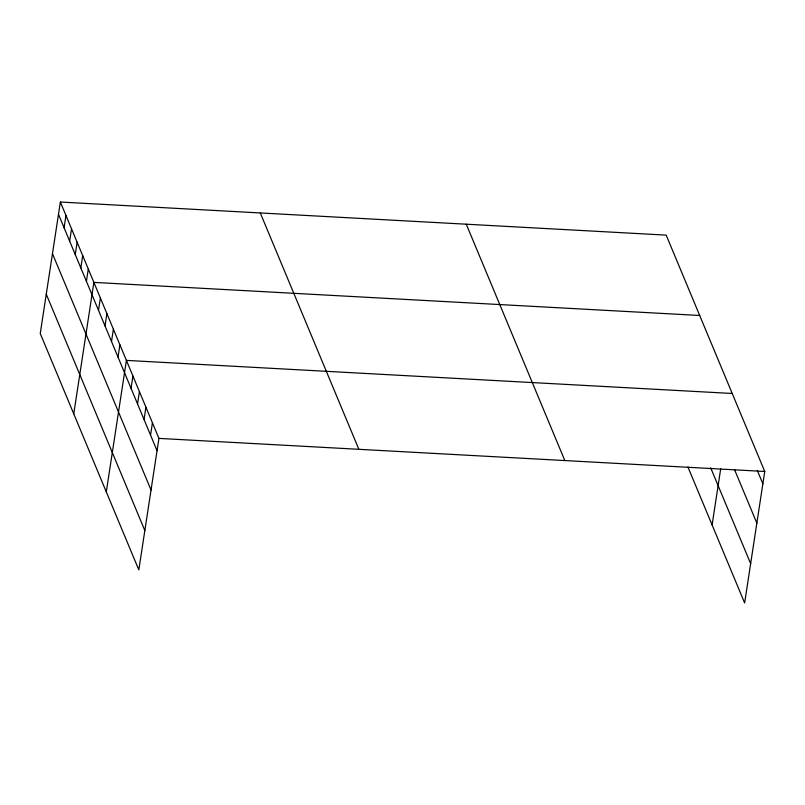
<?xml version="1.0" encoding="UTF-8"?>
<svg xmlns="http://www.w3.org/2000/svg" width="805" height="805" viewBox="0 0 805 805"><rect width="100%" height="100%" fill="white"/><g stroke="black" fill="none" stroke-linecap="round" stroke-linejoin="round"><path stroke-width="1.21" d="M60.365 202.035L40.25 333.522L138.822 569.88L158.937 438.393L60.365 202.035L666.178 235.12L764.75 471.478L744.635 602.965L687.943 467.021M64.068 227.755L65.96 215.428M69.653 241.148L71.544 228.821M75.237 254.541L77.129 242.214M80.822 267.934L82.714 255.608M86.417 281.327L88.298 269.001M73.758 413.881L93.883 282.394L699.696 315.48M98.502 310.317L100.384 298.001M105.012 325.914L106.894 313.598M111.513 341.521L113.394 329.195M118.023 357.118L119.905 344.802M106.29 491.885L126.415 360.399L732.218 393.484M131.034 388.312L132.916 375.995M137.534 403.919L139.426 391.592M144.045 419.516L145.926 407.199M150.545 435.113L152.437 422.796M712.103 524.961L720.676 468.963M158.937 438.393L764.75 471.478M757.294 470.432L762.868 483.795M734.542 469.637L756.851 523.119M710.684 467.816L750.652 563.641M466.266 224.203L564.828 460.561M260.287 212.953L358.859 449.311M58.483 214.351L157.056 450.72M52.466 253.676L151.038 490.044M46.267 294.197L144.84 530.555"/></g></svg>
